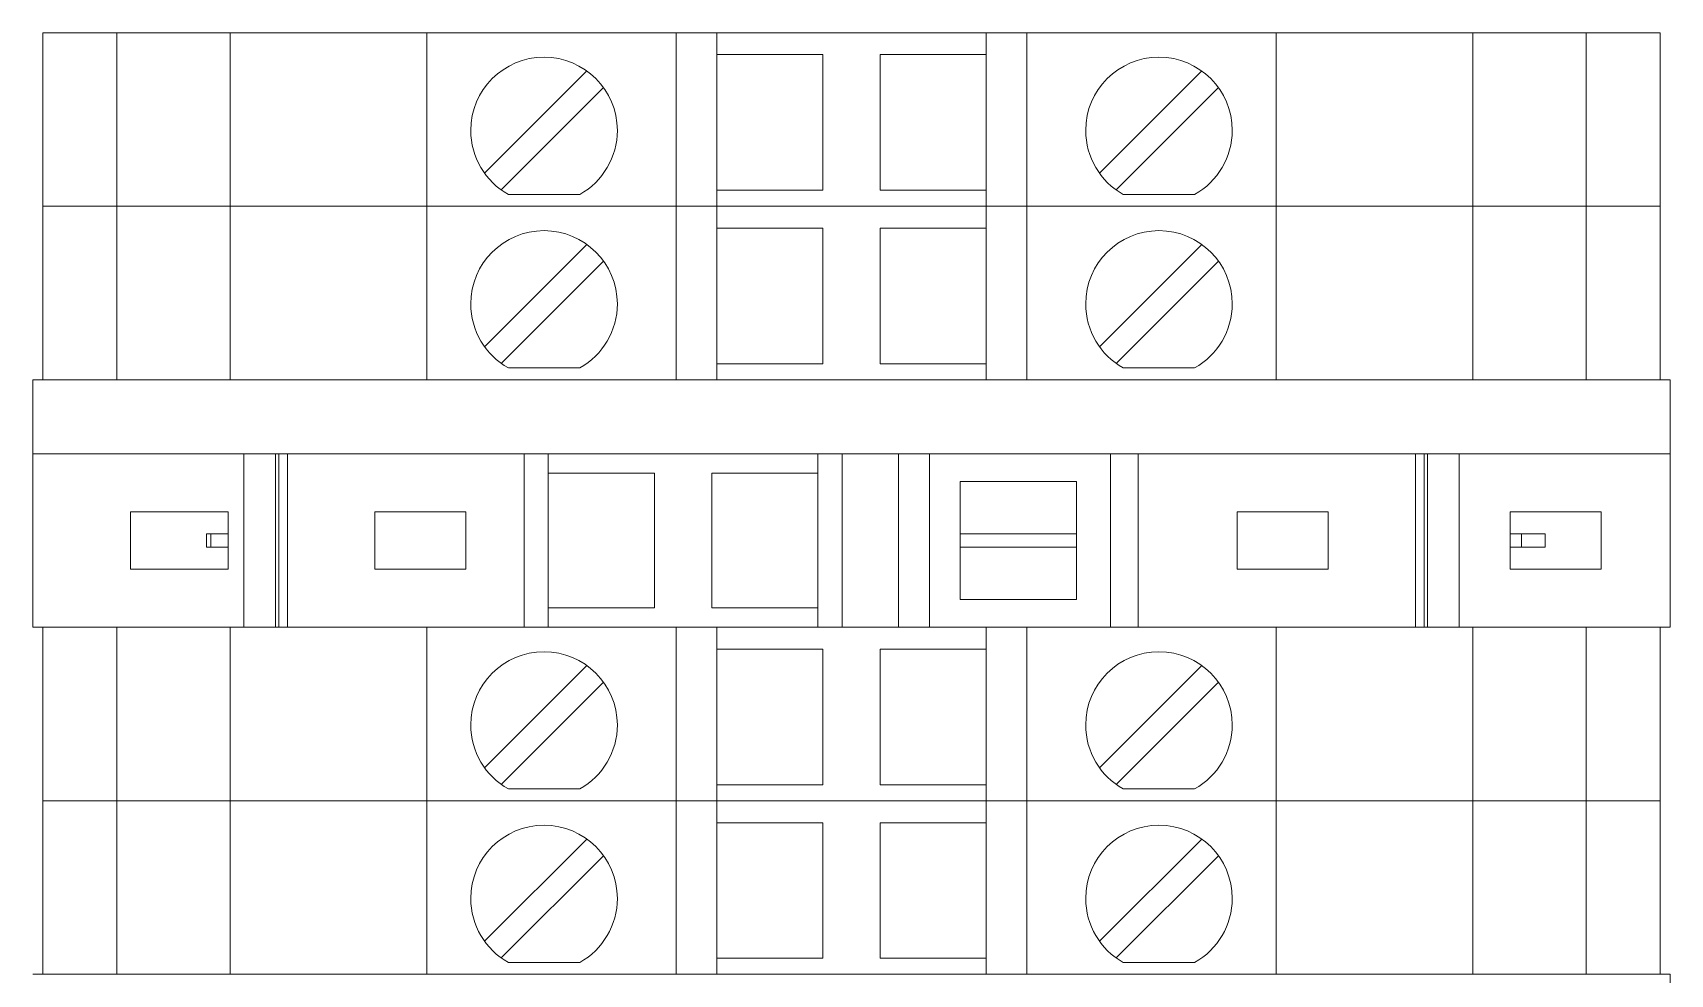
# Model space of a CAD drawing. Header units: millimetres. Extents: x 1880 to 4113, y 771 to 2990.
# Drawn here: x 3578.52 to 3627.12, y 2539.69 to 2567.64 of the extents above; entities that cross this region are included whole.
import ezdxf

# ---------------------------------------------------------------- set-up
doc = ezdxf.new("R2010")
doc.units = ezdxf.units.MM
doc.layers.add('000-PI-Oprema', color=30, linetype='Continuous', lineweight=5)
doc.layers.add('000-PI-ORMAR', color=2, linetype='Continuous')

msp = doc.modelspace()

# ---------------------------------------------------------------- linework, layer by layer
at = {"color": 0, "linetype": 'ByBlock', "lineweight": 0, "ltscale": 0.25}
msp.add_lwpolyline([(3578.522, 2557.339), (3578.522, 2549.989), (3627.122, 2549.989), (3627.122, 2557.339), (3578.522, 2557.339)], dxfattribs=at)
at = {"layer": '000-PI-Oprema', "color": 0, "linetype": 'ByBlock', "lineweight": 0}
for p, q in [((3578.522, 2557.339), (3578.522, 2549.989)), ((3627.122, 2557.339), (3578.522, 2557.339)), ((3627.122, 2549.989), (3627.122, 2557.339)), ((3584.787, 2555.139), (3578.522, 2555.139)), ((3584.787, 2549.989), (3584.787, 2555.139)), ((3585.724, 2555.139), (3584.787, 2555.139)), ((3585.724, 2549.989), (3585.724, 2555.139)), ((3585.824, 2555.139), (3585.724, 2555.139)), ((3585.824, 2555.139), (3585.824, 2549.989)), ((3586.082, 2555.139), (3585.824, 2555.139)), ((3586.082, 2555.139), (3586.082, 2549.989)), ((3593.103, 2555.139), (3586.082, 2555.139)), ((3593.103, 2555.139), (3593.822, 2555.139)), ((3593.103, 2549.989), (3593.103, 2555.139)), ((3593.822, 2554.564), (3593.822, 2555.139)), ((3593.822, 2555.139), (3601.822, 2555.139)), ((3601.822, 2555.139), (3601.822, 2554.564)), ((3601.822, 2555.139), (3602.54, 2555.139)), ((3602.54, 2555.139), (3604.212, 2555.139)), ((3602.54, 2549.989), (3602.54, 2555.139)), ((3605.137, 2555.139), (3604.212, 2555.139)), ((3604.212, 2555.139), (3604.212, 2549.989)), ((3610.511, 2555.139), (3605.137, 2555.139)), ((3605.137, 2555.139), (3605.137, 2549.989)), ((3610.511, 2555.139), (3610.511, 2549.989)), ((3611.332, 2555.139), (3610.511, 2555.139)), ((3611.332, 2549.989), (3611.332, 2555.139)), ((3611.332, 2555.139), (3619.562, 2555.139)), ((3619.562, 2555.139), (3619.562, 2549.989)), ((3619.562, 2555.139), (3619.82, 2555.139)), ((3619.82, 2549.989), (3619.82, 2555.139)), ((3619.82, 2555.139), (3619.92, 2555.139)), ((3620.857, 2555.139), (3619.92, 2555.139)), ((3619.92, 2549.989), (3619.92, 2555.139)), ((3620.857, 2555.139), (3627.122, 2555.139)), ((3620.857, 2549.989), (3620.857, 2555.139)), ((3593.822, 2550.564), (3593.822, 2554.564)), ((3593.822, 2554.564), (3596.972, 2554.564)), ((3596.972, 2554.564), (3596.972, 2550.564)), ((3598.672, 2554.564), (3601.822, 2554.564)), ((3598.672, 2550.564), (3598.672, 2554.564)), ((3601.822, 2554.564), (3601.822, 2550.564)), ((3606.047, 2554.314), (3609.497, 2554.314)), ((3606.047, 2552.764), (3606.047, 2554.314)), ((3609.497, 2554.314), (3609.497, 2552.764)), ((3581.422, 2551.714), (3581.422, 2553.414)), ((3581.422, 2553.414), (3584.322, 2553.414)), ((3584.322, 2553.414), (3584.322, 2552.764)), ((3588.672, 2553.414), (3591.372, 2553.414)), ((3588.672, 2551.714), (3588.672, 2553.414)), ((3591.372, 2553.414), (3591.372, 2551.714)), ((3614.272, 2553.414), (3616.972, 2553.414)), ((3614.272, 2551.714), (3614.272, 2553.414)), ((3616.972, 2553.414), (3616.972, 2551.714)), ((3622.372, 2552.764), (3622.372, 2553.414)), ((3622.372, 2553.414), (3625.072, 2553.414)), ((3625.072, 2553.414), (3625.072, 2551.714)), ((3583.807, 2552.764), (3583.677, 2552.764)), ((3583.677, 2552.364), (3583.677, 2552.764)), ((3583.807, 2552.764), (3583.807, 2552.364)), ((3583.807, 2552.764), (3584.322, 2552.764)), ((3584.322, 2552.764), (3584.322, 2552.364)), ((3606.047, 2552.764), (3609.497, 2552.764)), ((3606.047, 2552.364), (3606.047, 2552.764)), ((3609.497, 2552.764), (3609.497, 2552.364)), ((3622.372, 2552.364), (3622.372, 2552.764)), ((3622.372, 2552.764), (3622.707, 2552.764)), ((3622.707, 2552.764), (3622.707, 2552.364)), ((3623.407, 2552.764), (3622.707, 2552.764)), ((3623.407, 2552.764), (3623.407, 2552.364)), ((3583.807, 2552.364), (3583.677, 2552.364)), ((3583.807, 2552.364), (3584.322, 2552.364)), ((3584.322, 2552.364), (3584.322, 2551.714)), ((3606.047, 2552.364), (3609.497, 2552.364)), ((3606.047, 2550.814), (3606.047, 2552.364)), ((3609.497, 2552.364), (3609.497, 2550.814)), ((3622.372, 2552.364), (3622.707, 2552.364)), ((3622.372, 2551.714), (3622.372, 2552.364)), ((3623.407, 2552.364), (3622.707, 2552.364)), ((3584.322, 2551.714), (3581.422, 2551.714)), ((3591.372, 2551.714), (3588.672, 2551.714)), ((3616.972, 2551.714), (3614.272, 2551.714)), ((3625.072, 2551.714), (3622.372, 2551.714)), ((3596.972, 2550.564), (3593.822, 2550.564)), ((3593.822, 2549.989), (3593.822, 2550.564)), ((3601.822, 2550.564), (3598.672, 2550.564)), ((3601.822, 2550.564), (3601.822, 2549.989)), ((3609.497, 2550.814), (3606.047, 2550.814)), ((3585.724, 2549.989), (3584.787, 2549.989)), ((3585.824, 2549.989), (3585.724, 2549.989)), ((3586.082, 2549.989), (3585.824, 2549.989)), ((3593.103, 2549.989), (3593.822, 2549.989)), ((3627.122, 2539.689), (3578.522, 2539.689)), ((3627.122, 2532.339), (3627.122, 2539.689))]:
    msp.add_line(p, q, dxfattribs=at)
at = {"layer": '000-PI-Oprema', "color": 0, "linetype": 'ByBlock', "lineweight": 0, "ltscale": 0.25}
msp.add_line((3627.122, 2549.989), (3578.522, 2549.989), dxfattribs=at)
at = {"layer": '000-PI-ORMAR', "color": 0, "linetype": 'ByBlock', "lineweight": 0}
for p, q in [((3578.822, 2567.639), (3578.822, 2567.639)), ((3578.822, 2567.639), (3579.505, 2567.639)), ((3578.822, 2562.489), (3578.822, 2567.639)), ((3579.822, 2567.639), (3579.505, 2567.639)), ((3579.822, 2567.639), (3579.822, 2567.639)), ((3581.022, 2567.639), (3579.822, 2567.639)), ((3581.022, 2567.639), (3581.022, 2567.639)), ((3582.614, 2567.639), (3581.022, 2567.639)), ((3581.022, 2562.489), (3581.022, 2567.639)), ((3584.756, 2567.639), (3582.614, 2567.639)), ((3583.072, 2567.639), (3583.072, 2567.639)), ((3584.383, 2562.489), (3584.383, 2567.639)), ((3585.14, 2567.639), (3584.756, 2567.639)), ((3587.648, 2567.639), (3585.14, 2567.639)), ((3585.622, 2567.639), (3585.622, 2567.639)), ((3586.522, 2567.639), (3586.522, 2567.639)), ((3590.222, 2567.639), (3587.648, 2567.639)), ((3597.622, 2567.639), (3590.222, 2567.639)), ((3590.222, 2562.489), (3590.222, 2567.639)), ((3598.822, 2567.639), (3597.622, 2567.639)), ((3597.622, 2562.489), (3597.622, 2567.639)), ((3598.822, 2567.639), (3598.822, 2567.639)), ((3606.822, 2567.639), (3598.822, 2567.639)), ((3598.822, 2562.489), (3598.822, 2567.639)), ((3606.822, 2567.639), (3606.822, 2567.639)), ((3608.022, 2567.639), (3606.822, 2567.639)), ((3606.822, 2562.489), (3606.822, 2567.639)), ((3615.422, 2567.639), (3608.022, 2567.639)), ((3608.022, 2562.489), (3608.022, 2567.639)), ((3612.622, 2567.639), (3612.622, 2567.639)), ((3617.996, 2567.639), (3615.422, 2567.639)), ((3615.422, 2562.489), (3615.422, 2567.639)), ((3617.672, 2567.639), (3617.672, 2567.639)), ((3620.504, 2567.639), (3617.996, 2567.639)), ((3620.322, 2567.639), (3620.322, 2567.639)), ((3620.888, 2567.639), (3620.504, 2567.639)), ((3623.03, 2567.639), (3620.888, 2567.639)), ((3621.261, 2562.489), (3621.261, 2567.639)), ((3622.572, 2567.639), (3622.572, 2567.639)), ((3624.622, 2567.639), (3623.03, 2567.639)), ((3624.622, 2567.639), (3624.622, 2567.639)), ((3624.622, 2567.639), (3626.822, 2567.639)), ((3624.622, 2562.489), (3624.622, 2567.639)), ((3626.822, 2567.639), (3626.822, 2567.639)), ((3626.822, 2562.489), (3626.822, 2567.639)), ((3598.822, 2566.989), (3598.822, 2566.989)), ((3598.822, 2566.989), (3601.972, 2566.989)), ((3601.972, 2566.989), (3601.972, 2562.964)), ((3601.972, 2566.989), (3601.972, 2566.989)), ((3603.672, 2566.989), (3606.822, 2566.989)), ((3603.672, 2562.964), (3603.672, 2566.989)), ((3603.672, 2566.989), (3603.672, 2566.989)), ((3606.822, 2566.989), (3606.822, 2566.989)), ((3594.967, 2566.504), (3591.932, 2563.469)), ((3594.967, 2566.504), (3594.967, 2566.504)), ((3613.217, 2566.504), (3610.182, 2563.469)), ((3613.217, 2566.504), (3613.217, 2566.504)), ((3592.426, 2562.974), (3595.462, 2566.009)), ((3595.462, 2566.009), (3595.462, 2566.009)), ((3597.622, 2563.439), (3597.622, 2566.039)), ((3597.622, 2566.039), (3597.622, 2566.039)), ((3608.022, 2566.039), (3608.022, 2566.039)), ((3608.022, 2563.439), (3608.022, 2566.039)), ((3610.676, 2562.974), (3613.712, 2566.009)), ((3613.712, 2566.009), (3613.712, 2566.009)), ((3591.932, 2563.469), (3591.932, 2563.469)), ((3597.622, 2563.439), (3597.622, 2563.439)), ((3608.022, 2563.439), (3608.022, 2563.439)), ((3610.182, 2563.469), (3610.182, 2563.469)), ((3592.426, 2562.974), (3592.426, 2562.974)), ((3592.638, 2562.839), (3592.638, 2562.839)), ((3592.638, 2562.839), (3594.756, 2562.839)), ((3594.756, 2562.839), (3594.756, 2562.839)), ((3598.822, 2562.964), (3598.822, 2562.964)), ((3601.972, 2562.964), (3598.822, 2562.964)), ((3601.972, 2562.964), (3601.972, 2562.964)), ((3606.822, 2562.964), (3603.672, 2562.964)), ((3603.672, 2562.964), (3603.672, 2562.964)), ((3606.822, 2562.964), (3606.822, 2562.964)), ((3610.676, 2562.974), (3610.676, 2562.974)), ((3610.888, 2562.839), (3610.888, 2562.839)), ((3610.888, 2562.839), (3613.006, 2562.839)), ((3613.006, 2562.839), (3613.006, 2562.839)), ((3578.822, 2562.489), (3578.822, 2562.489)), ((3578.822, 2562.489), (3579.505, 2562.489)), ((3578.822, 2562.489), (3578.822, 2562.489)), ((3578.822, 2562.489), (3579.505, 2562.489)), ((3578.822, 2557.339), (3578.822, 2562.489)), ((3579.822, 2562.489), (3579.505, 2562.489)), ((3579.822, 2562.489), (3579.505, 2562.489)), ((3581.022, 2562.489), (3579.822, 2562.489)), ((3579.822, 2562.489), (3579.822, 2562.489)), ((3579.822, 2562.489), (3579.822, 2562.489)), ((3581.022, 2562.489), (3579.822, 2562.489)), ((3580.322, 2562.489), (3580.322, 2562.489)), ((3582.614, 2562.489), (3581.022, 2562.489)), ((3581.022, 2562.489), (3581.022, 2562.489)), ((3581.022, 2562.489), (3581.022, 2562.489)), ((3582.614, 2562.489), (3581.022, 2562.489)), ((3581.022, 2557.339), (3581.022, 2562.489)), ((3584.756, 2562.489), (3582.614, 2562.489)), ((3584.756, 2562.489), (3582.614, 2562.489)), ((3583.072, 2562.489), (3583.072, 2562.489)), ((3583.072, 2562.489), (3583.072, 2562.489)), ((3584.383, 2557.339), (3584.383, 2562.489)), ((3584.756, 2562.489), (3585.14, 2562.489)), ((3585.14, 2562.489), (3584.756, 2562.489)), ((3585.14, 2562.489), (3587.648, 2562.489)), ((3587.648, 2562.489), (3585.14, 2562.489)), ((3585.622, 2562.489), (3585.622, 2562.489)), ((3585.622, 2562.489), (3585.622, 2562.489)), ((3586.522, 2562.489), (3586.522, 2562.489)), ((3586.522, 2562.489), (3586.522, 2562.489)), ((3586.822, 2562.489), (3586.822, 2562.489)), ((3590.222, 2562.489), (3587.648, 2562.489)), ((3590.222, 2562.489), (3587.648, 2562.489)), ((3597.622, 2562.489), (3590.222, 2562.489)), ((3597.622, 2562.489), (3590.222, 2562.489)), ((3590.222, 2557.339), (3590.222, 2562.489)), ((3598.822, 2562.489), (3597.622, 2562.489)), ((3598.822, 2562.489), (3597.622, 2562.489)), ((3597.622, 2557.339), (3597.622, 2562.489)), ((3606.822, 2562.489), (3598.822, 2562.489)), ((3598.822, 2562.489), (3598.822, 2562.489)), ((3598.822, 2562.489), (3598.822, 2562.489)), ((3606.822, 2562.489), (3598.822, 2562.489)), ((3598.822, 2557.339), (3598.822, 2562.489)), ((3608.022, 2562.489), (3606.822, 2562.489)), ((3606.822, 2562.489), (3606.822, 2562.489)), ((3606.822, 2562.489), (3606.822, 2562.489)), ((3608.022, 2562.489), (3606.822, 2562.489)), ((3606.822, 2557.339), (3606.822, 2562.489)), ((3615.422, 2562.489), (3608.022, 2562.489)), ((3615.422, 2562.489), (3608.022, 2562.489)), ((3608.022, 2557.339), (3608.022, 2562.489)), ((3612.622, 2562.489), (3612.622, 2562.489)), ((3612.622, 2562.489), (3612.622, 2562.489)), ((3617.996, 2562.489), (3615.422, 2562.489)), ((3617.996, 2562.489), (3615.422, 2562.489)), ((3615.422, 2557.339), (3615.422, 2562.489)), ((3617.672, 2562.489), (3617.672, 2562.489)), ((3617.672, 2562.489), (3617.672, 2562.489)), ((3617.996, 2562.489), (3620.504, 2562.489)), ((3620.504, 2562.489), (3617.996, 2562.489)), ((3618.822, 2562.489), (3618.822, 2562.489)), ((3620.322, 2562.489), (3620.322, 2562.489)), ((3620.322, 2562.489), (3620.322, 2562.489)), ((3620.504, 2562.489), (3620.888, 2562.489)), ((3620.888, 2562.489), (3620.504, 2562.489)), ((3623.03, 2562.489), (3620.888, 2562.489)), ((3623.03, 2562.489), (3620.888, 2562.489)), ((3621.261, 2557.339), (3621.261, 2562.489)), ((3622.572, 2562.489), (3622.572, 2562.489)), ((3622.572, 2562.489), (3622.572, 2562.489)), ((3624.622, 2562.489), (3623.03, 2562.489)), ((3624.622, 2562.489), (3623.03, 2562.489)), ((3624.622, 2562.489), (3626.822, 2562.489)), ((3624.622, 2562.489), (3624.622, 2562.489)), ((3624.622, 2562.489), (3624.622, 2562.489)), ((3624.622, 2562.489), (3626.822, 2562.489)), ((3624.622, 2557.339), (3624.622, 2562.489)), ((3626.822, 2562.489), (3626.822, 2562.489)), ((3626.822, 2562.489), (3626.822, 2562.489)), ((3626.822, 2557.339), (3626.822, 2562.489)), ((3598.822, 2561.839), (3598.822, 2561.839)), ((3598.822, 2561.839), (3601.972, 2561.839)), ((3601.972, 2561.839), (3601.972, 2557.814)), ((3601.972, 2561.839), (3601.972, 2561.839)), ((3603.672, 2561.839), (3606.822, 2561.839)), ((3603.672, 2557.814), (3603.672, 2561.839)), ((3603.672, 2561.839), (3603.672, 2561.839)), ((3606.822, 2561.839), (3606.822, 2561.839)), ((3594.967, 2561.354), (3591.932, 2558.319)), ((3594.967, 2561.354), (3594.967, 2561.354)), ((3613.217, 2561.354), (3610.182, 2558.319)), ((3613.217, 2561.354), (3613.217, 2561.354)), ((3592.426, 2557.824), (3595.462, 2560.859)), ((3595.462, 2560.859), (3595.462, 2560.859)), ((3597.622, 2558.289), (3597.622, 2560.889)), ((3597.622, 2560.889), (3597.622, 2560.889)), ((3608.022, 2560.889), (3608.022, 2560.889)), ((3608.022, 2558.289), (3608.022, 2560.889)), ((3610.676, 2557.824), (3613.712, 2560.859)), ((3613.712, 2560.859), (3613.712, 2560.859)), ((3591.932, 2558.319), (3591.932, 2558.319)), ((3610.182, 2558.319), (3610.182, 2558.319)), ((3592.426, 2557.824), (3592.426, 2557.824)), ((3597.622, 2558.289), (3597.622, 2558.289)), ((3608.022, 2558.289), (3608.022, 2558.289)), ((3610.676, 2557.824), (3610.676, 2557.824)), ((3578.822, 2557.339), (3578.822, 2557.339)), ((3578.822, 2557.339), (3579.505, 2557.339)), ((3579.822, 2557.339), (3579.505, 2557.339)), ((3581.022, 2557.339), (3579.822, 2557.339)), ((3579.822, 2557.339), (3579.822, 2557.339)), ((3580.322, 2557.339), (3580.322, 2557.339)), ((3582.614, 2557.339), (3581.022, 2557.339)), ((3581.022, 2557.339), (3581.022, 2557.339)), ((3584.756, 2557.339), (3582.614, 2557.339)), ((3583.072, 2557.339), (3583.072, 2557.339)), ((3584.756, 2557.339), (3585.14, 2557.339)), ((3585.14, 2557.339), (3587.648, 2557.339)), ((3585.622, 2557.339), (3585.622, 2557.339)), ((3586.522, 2557.339), (3586.522, 2557.339)), ((3586.822, 2557.339), (3586.822, 2557.339)), ((3590.222, 2557.339), (3587.648, 2557.339)), ((3597.622, 2557.339), (3590.222, 2557.339)), ((3592.638, 2557.689), (3592.638, 2557.689)), ((3592.638, 2557.689), (3594.756, 2557.689)), ((3594.756, 2557.689), (3594.756, 2557.689)), ((3598.822, 2557.339), (3597.622, 2557.339)), ((3598.822, 2557.814), (3598.822, 2557.814)), ((3601.972, 2557.814), (3598.822, 2557.814)), ((3606.822, 2557.339), (3598.822, 2557.339)), ((3598.822, 2557.339), (3598.822, 2557.339)), ((3601.972, 2557.814), (3601.972, 2557.814)), ((3606.822, 2557.814), (3603.672, 2557.814)), ((3603.672, 2557.814), (3603.672, 2557.814)), ((3606.822, 2557.814), (3606.822, 2557.814)), ((3608.022, 2557.339), (3606.822, 2557.339)), ((3606.822, 2557.339), (3606.822, 2557.339)), ((3615.422, 2557.339), (3608.022, 2557.339)), ((3610.888, 2557.689), (3610.888, 2557.689)), ((3610.888, 2557.689), (3613.006, 2557.689)), ((3612.622, 2557.339), (3612.622, 2557.339)), ((3613.006, 2557.689), (3613.006, 2557.689)), ((3617.996, 2557.339), (3615.422, 2557.339)), ((3617.672, 2557.339), (3617.672, 2557.339)), ((3617.996, 2557.339), (3620.504, 2557.339)), ((3618.822, 2557.339), (3618.822, 2557.339)), ((3620.322, 2557.339), (3620.322, 2557.339)), ((3620.504, 2557.339), (3620.888, 2557.339)), ((3623.03, 2557.339), (3620.888, 2557.339)), ((3622.572, 2557.339), (3622.572, 2557.339)), ((3624.622, 2557.339), (3623.03, 2557.339)), ((3624.622, 2557.339), (3626.822, 2557.339)), ((3624.622, 2557.339), (3624.622, 2557.339)), ((3626.822, 2557.339), (3626.822, 2557.339)), ((3578.822, 2549.989), (3578.822, 2549.989)), ((3578.822, 2549.989), (3579.505, 2549.989)), ((3578.822, 2544.839), (3578.822, 2549.989)), ((3579.822, 2549.989), (3579.505, 2549.989)), ((3579.822, 2549.989), (3579.822, 2549.989)), ((3581.022, 2549.989), (3579.822, 2549.989)), ((3581.022, 2549.989), (3581.022, 2549.989)), ((3582.614, 2549.989), (3581.022, 2549.989)), ((3581.022, 2544.839), (3581.022, 2549.989)), ((3584.756, 2549.989), (3582.614, 2549.989)), ((3583.072, 2549.989), (3583.072, 2549.989)), ((3584.383, 2544.839), (3584.383, 2549.989)), ((3585.14, 2549.989), (3584.756, 2549.989)), ((3587.648, 2549.989), (3585.14, 2549.989)), ((3585.622, 2549.989), (3585.622, 2549.989)), ((3586.522, 2549.989), (3586.522, 2549.989)), ((3590.222, 2549.989), (3587.648, 2549.989)), ((3597.622, 2549.989), (3590.222, 2549.989)), ((3590.222, 2544.839), (3590.222, 2549.989)), ((3598.822, 2549.989), (3597.622, 2549.989)), ((3597.622, 2544.839), (3597.622, 2549.989)), ((3598.822, 2549.989), (3598.822, 2549.989)), ((3606.822, 2549.989), (3598.822, 2549.989)), ((3598.822, 2544.839), (3598.822, 2549.989)), ((3606.822, 2549.989), (3606.822, 2549.989)), ((3608.022, 2549.989), (3606.822, 2549.989)), ((3606.822, 2544.839), (3606.822, 2549.989)), ((3615.422, 2549.989), (3608.022, 2549.989)), ((3608.022, 2544.839), (3608.022, 2549.989)), ((3612.622, 2549.989), (3612.622, 2549.989)), ((3617.996, 2549.989), (3615.422, 2549.989)), ((3615.422, 2544.839), (3615.422, 2549.989)), ((3617.672, 2549.989), (3617.672, 2549.989)), ((3620.504, 2549.989), (3617.996, 2549.989)), ((3620.322, 2549.989), (3620.322, 2549.989)), ((3620.888, 2549.989), (3620.504, 2549.989)), ((3623.03, 2549.989), (3620.888, 2549.989)), ((3621.261, 2544.839), (3621.261, 2549.989)), ((3622.572, 2549.989), (3622.572, 2549.989)), ((3624.622, 2549.989), (3623.03, 2549.989)), ((3624.622, 2549.989), (3624.622, 2549.989)), ((3624.622, 2549.989), (3626.822, 2549.989)), ((3624.622, 2544.839), (3624.622, 2549.989)), ((3626.822, 2549.989), (3626.822, 2549.989)), ((3626.822, 2544.839), (3626.822, 2549.989)), ((3598.822, 2549.339), (3598.822, 2549.339)), ((3598.822, 2549.339), (3601.972, 2549.339)), ((3601.972, 2549.339), (3601.972, 2545.314)), ((3601.972, 2549.339), (3601.972, 2549.339)), ((3603.672, 2549.339), (3606.822, 2549.339)), ((3603.672, 2545.314), (3603.672, 2549.339)), ((3603.672, 2549.339), (3603.672, 2549.339)), ((3606.822, 2549.339), (3606.822, 2549.339)), ((3594.967, 2548.854), (3591.932, 2545.819)), ((3594.967, 2548.854), (3594.967, 2548.854)), ((3613.217, 2548.854), (3610.182, 2545.819)), ((3613.217, 2548.854), (3613.217, 2548.854)), ((3592.426, 2545.324), (3595.462, 2548.359)), ((3595.462, 2548.359), (3595.462, 2548.359)), ((3597.622, 2545.789), (3597.622, 2548.389)), ((3597.622, 2548.389), (3597.622, 2548.389)), ((3608.022, 2548.389), (3608.022, 2548.389)), ((3608.022, 2545.789), (3608.022, 2548.389)), ((3610.676, 2545.324), (3613.712, 2548.359)), ((3613.712, 2548.359), (3613.712, 2548.359)), ((3591.932, 2545.819), (3591.932, 2545.819)), ((3597.622, 2545.789), (3597.622, 2545.789)), ((3608.022, 2545.789), (3608.022, 2545.789)), ((3610.182, 2545.819), (3610.182, 2545.819)), ((3592.426, 2545.324), (3592.426, 2545.324)), ((3592.638, 2545.189), (3592.638, 2545.189)), ((3592.638, 2545.189), (3594.756, 2545.189)), ((3594.756, 2545.189), (3594.756, 2545.189)), ((3598.822, 2545.314), (3598.822, 2545.314)), ((3601.972, 2545.314), (3598.822, 2545.314)), ((3601.972, 2545.314), (3601.972, 2545.314)), ((3606.822, 2545.314), (3603.672, 2545.314)), ((3603.672, 2545.314), (3603.672, 2545.314)), ((3606.822, 2545.314), (3606.822, 2545.314)), ((3610.676, 2545.324), (3610.676, 2545.324)), ((3610.888, 2545.189), (3610.888, 2545.189)), ((3610.888, 2545.189), (3613.006, 2545.189)), ((3613.006, 2545.189), (3613.006, 2545.189)), ((3578.822, 2544.839), (3578.822, 2544.839)), ((3578.822, 2544.839), (3579.505, 2544.839)), ((3578.822, 2544.839), (3578.822, 2544.839)), ((3578.822, 2544.839), (3579.505, 2544.839)), ((3578.822, 2539.689), (3578.822, 2544.839)), ((3579.822, 2544.839), (3579.505, 2544.839)), ((3579.822, 2544.839), (3579.505, 2544.839)), ((3581.022, 2544.839), (3579.822, 2544.839)), ((3579.822, 2544.839), (3579.822, 2544.839)), ((3579.822, 2544.839), (3579.822, 2544.839)), ((3581.022, 2544.839), (3579.822, 2544.839)), ((3580.322, 2544.839), (3580.322, 2544.839)), ((3582.614, 2544.839), (3581.022, 2544.839)), ((3581.022, 2544.839), (3581.022, 2544.839)), ((3581.022, 2544.839), (3581.022, 2544.839)), ((3582.614, 2544.839), (3581.022, 2544.839)), ((3581.022, 2539.689), (3581.022, 2544.839)), ((3584.756, 2544.839), (3582.614, 2544.839)), ((3584.756, 2544.839), (3582.614, 2544.839)), ((3583.072, 2544.839), (3583.072, 2544.839)), ((3583.072, 2544.839), (3583.072, 2544.839)), ((3584.383, 2539.689), (3584.383, 2544.839)), ((3584.756, 2544.839), (3585.14, 2544.839)), ((3585.14, 2544.839), (3584.756, 2544.839)), ((3585.14, 2544.839), (3587.648, 2544.839)), ((3587.648, 2544.839), (3585.14, 2544.839)), ((3585.622, 2544.839), (3585.622, 2544.839)), ((3585.622, 2544.839), (3585.622, 2544.839)), ((3586.522, 2544.839), (3586.522, 2544.839)), ((3586.522, 2544.839), (3586.522, 2544.839)), ((3586.822, 2544.839), (3586.822, 2544.839)), ((3590.222, 2544.839), (3587.648, 2544.839)), ((3590.222, 2544.839), (3587.648, 2544.839)), ((3597.622, 2544.839), (3590.222, 2544.839)), ((3597.622, 2544.839), (3590.222, 2544.839)), ((3590.222, 2539.689), (3590.222, 2544.839)), ((3598.822, 2544.839), (3597.622, 2544.839)), ((3598.822, 2544.839), (3597.622, 2544.839)), ((3597.622, 2539.689), (3597.622, 2544.839)), ((3606.822, 2544.839), (3598.822, 2544.839)), ((3598.822, 2544.839), (3598.822, 2544.839)), ((3598.822, 2544.839), (3598.822, 2544.839)), ((3606.822, 2544.839), (3598.822, 2544.839)), ((3598.822, 2539.689), (3598.822, 2544.839)), ((3608.022, 2544.839), (3606.822, 2544.839)), ((3606.822, 2544.839), (3606.822, 2544.839)), ((3606.822, 2544.839), (3606.822, 2544.839)), ((3608.022, 2544.839), (3606.822, 2544.839)), ((3606.822, 2539.689), (3606.822, 2544.839)), ((3615.422, 2544.839), (3608.022, 2544.839)), ((3615.422, 2544.839), (3608.022, 2544.839)), ((3608.022, 2539.689), (3608.022, 2544.839)), ((3612.622, 2544.839), (3612.622, 2544.839)), ((3612.622, 2544.839), (3612.622, 2544.839)), ((3617.996, 2544.839), (3615.422, 2544.839)), ((3617.996, 2544.839), (3615.422, 2544.839)), ((3615.422, 2539.689), (3615.422, 2544.839)), ((3617.672, 2544.839), (3617.672, 2544.839)), ((3617.672, 2544.839), (3617.672, 2544.839)), ((3617.996, 2544.839), (3620.504, 2544.839)), ((3620.504, 2544.839), (3617.996, 2544.839)), ((3618.822, 2544.839), (3618.822, 2544.839)), ((3620.322, 2544.839), (3620.322, 2544.839)), ((3620.322, 2544.839), (3620.322, 2544.839)), ((3620.504, 2544.839), (3620.888, 2544.839)), ((3620.888, 2544.839), (3620.504, 2544.839)), ((3623.03, 2544.839), (3620.888, 2544.839)), ((3623.03, 2544.839), (3620.888, 2544.839)), ((3621.261, 2539.689), (3621.261, 2544.839)), ((3622.572, 2544.839), (3622.572, 2544.839)), ((3622.572, 2544.839), (3622.572, 2544.839)), ((3624.622, 2544.839), (3623.03, 2544.839)), ((3624.622, 2544.839), (3623.03, 2544.839)), ((3624.622, 2544.839), (3626.822, 2544.839)), ((3624.622, 2544.839), (3624.622, 2544.839)), ((3624.622, 2544.839), (3624.622, 2544.839)), ((3624.622, 2544.839), (3626.822, 2544.839)), ((3624.622, 2539.689), (3624.622, 2544.839)), ((3626.822, 2544.839), (3626.822, 2544.839)), ((3626.822, 2544.839), (3626.822, 2544.839)), ((3626.822, 2539.689), (3626.822, 2544.839)), ((3598.822, 2544.189), (3598.822, 2544.189)), ((3598.822, 2544.189), (3601.972, 2544.189)), ((3601.972, 2544.189), (3601.972, 2540.164)), ((3601.972, 2544.189), (3601.972, 2544.189)), ((3603.672, 2544.189), (3606.822, 2544.189)), ((3603.672, 2540.164), (3603.672, 2544.189)), ((3603.672, 2544.189), (3603.672, 2544.189)), ((3606.822, 2544.189), (3606.822, 2544.189)), ((3594.967, 2543.704), (3591.932, 2540.669)), ((3594.967, 2543.704), (3594.967, 2543.704)), ((3597.622, 2540.639), (3597.622, 2543.239)), ((3597.622, 2543.239), (3597.622, 2543.239)), ((3608.022, 2543.239), (3608.022, 2543.239)), ((3608.022, 2540.639), (3608.022, 2543.239)), ((3613.217, 2543.704), (3610.182, 2540.669)), ((3613.217, 2543.704), (3613.217, 2543.704)), ((3592.426, 2540.174), (3595.462, 2543.209)), ((3595.462, 2543.209), (3595.462, 2543.209)), ((3610.676, 2540.174), (3613.712, 2543.209)), ((3613.712, 2543.209), (3613.712, 2543.209)), ((3591.932, 2540.669), (3591.932, 2540.669)), ((3597.622, 2540.639), (3597.622, 2540.639)), ((3608.022, 2540.639), (3608.022, 2540.639)), ((3610.182, 2540.669), (3610.182, 2540.669)), ((3592.426, 2540.174), (3592.426, 2540.174)), ((3592.638, 2540.039), (3592.638, 2540.039)), ((3592.638, 2540.039), (3594.756, 2540.039)), ((3594.756, 2540.039), (3594.756, 2540.039)), ((3598.822, 2540.164), (3598.822, 2540.164)), ((3601.972, 2540.164), (3598.822, 2540.164)), ((3601.972, 2540.164), (3601.972, 2540.164)), ((3606.822, 2540.164), (3603.672, 2540.164)), ((3603.672, 2540.164), (3603.672, 2540.164)), ((3606.822, 2540.164), (3606.822, 2540.164)), ((3610.676, 2540.174), (3610.676, 2540.174)), ((3610.888, 2540.039), (3610.888, 2540.039)), ((3610.888, 2540.039), (3613.006, 2540.039)), ((3613.006, 2540.039), (3613.006, 2540.039)), ((3578.822, 2539.689), (3578.822, 2539.689)), ((3578.822, 2539.689), (3579.505, 2539.689)), ((3579.822, 2539.689), (3579.505, 2539.689)), ((3581.022, 2539.689), (3579.822, 2539.689)), ((3579.822, 2539.689), (3579.822, 2539.689)), ((3580.322, 2539.689), (3580.322, 2539.689)), ((3582.614, 2539.689), (3581.022, 2539.689)), ((3581.022, 2539.689), (3581.022, 2539.689)), ((3584.756, 2539.689), (3582.614, 2539.689)), ((3583.072, 2539.689), (3583.072, 2539.689)), ((3584.756, 2539.689), (3585.14, 2539.689)), ((3585.14, 2539.689), (3587.648, 2539.689)), ((3585.622, 2539.689), (3585.622, 2539.689)), ((3586.522, 2539.689), (3586.522, 2539.689)), ((3586.822, 2539.689), (3586.822, 2539.689)), ((3590.222, 2539.689), (3587.648, 2539.689)), ((3597.622, 2539.689), (3590.222, 2539.689)), ((3598.822, 2539.689), (3597.622, 2539.689)), ((3606.822, 2539.689), (3598.822, 2539.689)), ((3598.822, 2539.689), (3598.822, 2539.689)), ((3608.022, 2539.689), (3606.822, 2539.689)), ((3606.822, 2539.689), (3606.822, 2539.689)), ((3615.422, 2539.689), (3608.022, 2539.689)), ((3612.622, 2539.689), (3612.622, 2539.689)), ((3617.996, 2539.689), (3615.422, 2539.689)), ((3617.672, 2539.689), (3617.672, 2539.689)), ((3617.996, 2539.689), (3620.504, 2539.689)), ((3618.822, 2539.689), (3618.822, 2539.689)), ((3620.322, 2539.689), (3620.322, 2539.689)), ((3620.504, 2539.689), (3620.888, 2539.689)), ((3623.03, 2539.689), (3620.888, 2539.689)), ((3622.572, 2539.689), (3622.572, 2539.689)), ((3624.622, 2539.689), (3623.03, 2539.689)), ((3624.622, 2539.689), (3626.822, 2539.689)), ((3624.622, 2539.689), (3624.622, 2539.689)), ((3626.822, 2539.689), (3626.822, 2539.689))]:
    msp.add_line(p, q, dxfattribs=at)
for centre, start, end in [((3593.697, 2564.739), 360, 180), ((3611.947, 2564.739), 360, 180), ((3593.697, 2564.739), 180, 240.8754), ((3593.697, 2564.739), 299.1246, 360), ((3611.947, 2564.739), 180, 240.8754), ((3611.947, 2564.739), 299.1246, 360), ((3593.697, 2559.589), 360, 180), ((3611.947, 2559.589), 360, 180), ((3593.697, 2559.589), 180, 240.8754), ((3593.697, 2559.589), 299.1246, 360), ((3611.947, 2559.589), 180, 240.8754), ((3611.947, 2559.589), 299.1246, 360), ((3593.697, 2547.089), 360, 180), ((3611.947, 2547.089), 360, 180), ((3593.697, 2547.089), 180, 240.8754), ((3593.697, 2547.089), 299.1246, 360), ((3611.947, 2547.089), 180, 240.8754), ((3611.947, 2547.089), 299.1246, 360), ((3593.697, 2541.939), 360, 180), ((3611.947, 2541.939), 360, 180), ((3593.697, 2541.939), 180, 240.8754), ((3593.697, 2541.939), 299.1246, 360), ((3611.947, 2541.939), 180, 240.8754), ((3611.947, 2541.939), 299.1246, 360)]:
    msp.add_arc(centre, 2.175, start, end, dxfattribs=at)

doc.saveas('drawing.dxf')
